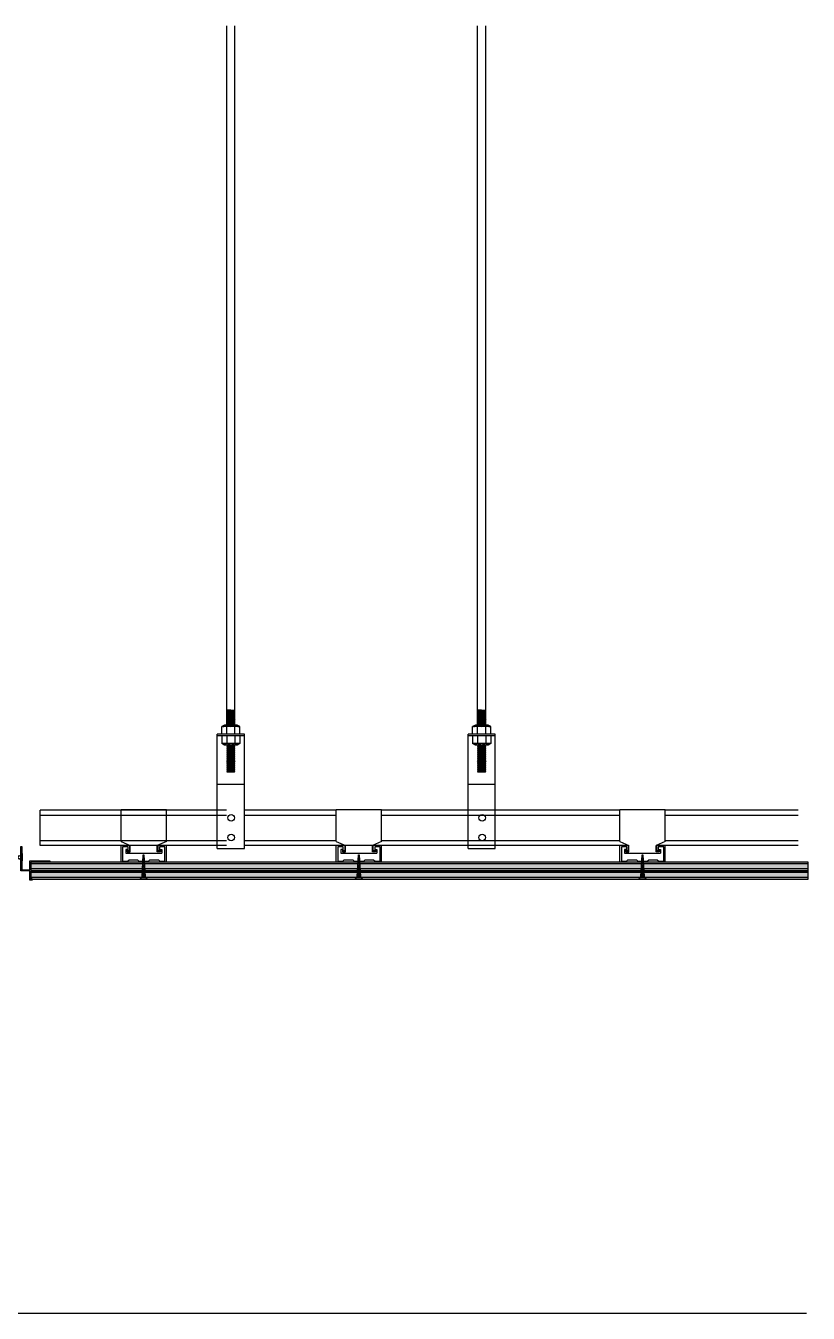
# Model space of a CAD drawing. Header units: millimetres. Extents: x -223175 to 287756, y -120611 to 352956.
# Drawn here: x 233852 to 234715, y 279592 to 281014 of the extents above; entities that cross this region are included whole.
import ezdxf

# ---------------------------------------------------------------- set-up
doc = ezdxf.new("R2010")
doc.units = ezdxf.units.MM
doc.header["$LTSCALE"] = 50
for name, color, linetype in [('DE-8', 8, 'Continuous'), ('DETAIL', 7, 'Continuous'), ('DETAIL-HAT', 252, 'Continuous'), ('f-steel', 4, 'Continuous'), ('XREF1$0$CLNG-TEES', 4, 'Continuous')]:
    doc.layers.add(name, color=color, linetype=linetype)

# ---------------------------------------------------------------- blocks, each defined once
blk = doc.blocks.new('A$C39A8373D')
at = {"layer": 'XREF1$0$CLNG-TEES', "color": 253}
for p, q in [((4.4, 11), (4.6, 8.6)), ((5.4, 8.4), (5.3, 11.2)), ((8.5, 8.4), (8.3, 11.2)), ((11.6, 8.4), (11.4, 11.2)), ((14.7, 8.4), (14.5, 11.2)), ((17.8, 8.4), (17.6, 11.2)), ((20.8, 8.4), (20.7, 11.2))]:
    blk.add_line(p, q, dxfattribs=at)
for points in [[(0, 13.8), (0, 5.8), (0.4, 5.8), (0.4, 13.8), (0, 13.8), (0.4, 13.8)], [(5.2, 11), (4.5, 11)], [(5.5, 8.6), (6.2, 8.6), (6.8, 11), (7, 8.6), (6.4, 8), (6.2, 8.6)], [(7.7, 8.6), (7, 8.6), (7.6, 11), (7.3, 11.6), (6.8, 11), (6.1, 11)], [(8.3, 11), (7.6, 11)], [(8.6, 8.6), (9.3, 8.6), (9.9, 11), (10.1, 8.6), (9.5, 8), (9.3, 8.6)], [(10.8, 8.6), (10.1, 8.6), (10.7, 11), (10.4, 11.6), (9.9, 11), (9.2, 11)], [(11.4, 11), (10.7, 11)], [(11.6, 8.6), (12.4, 8.6), (13, 11), (13.1, 8.6), (12.6, 8), (12.4, 8.6)], [(13.9, 8.6), (13.1, 8.6), (13.7, 11), (13.5, 11.6), (13, 11), (12.2, 11)], [(14.5, 11), (13.7, 11)], [(14.7, 8.6), (15.4, 8.6), (16, 11), (16.2, 8.6), (15.7, 8), (15.4, 8.6)], [(16.9, 8.6), (16.2, 8.6), (16.8, 11), (16.6, 11.6), (16, 11), (15.3, 11)], [(17.5, 11), (16.8, 11)], [(17.8, 8.6), (18.5, 8.6), (19.1, 11), (19.3, 8.6), (18.8, 8), (18.5, 8.6)], [(20, 8.6), (19.3, 8.6), (19.9, 11), (19.7, 11.6), (19.1, 11), (18.4, 11)], [(20.6, 11), (19.9, 11)], [(20.9, 8.6), (21.6, 8.6), (22.2, 11), (22.4, 8.6), (21.8, 8), (21.6, 8.6)], [(23.5, 8.6), (22.4, 8.6), (23, 11), (22.7, 11.6), (22.2, 11), (21.5, 11)]]:
    blk.add_lwpolyline(points, dxfattribs=at)
for points in [[(4.6, 8.6), (4.9, 7.8), (5.4, 8.4), (6.1, 11), (5.9, 11.8), (5.3, 11.2)], [(7.7, 8.6), (7.9, 7.8), (8.5, 8.4), (9.2, 11), (8.9, 11.8), (8.3, 11.2)], [(10.8, 8.6), (11, 7.8), (11.6, 8.4), (12.2, 11), (12, 11.8), (11.4, 11.2)], [(13.9, 8.6), (14.1, 7.8), (14.7, 8.4), (15.3, 11), (15.1, 11.8), (14.5, 11.2)], [(16.9, 8.6), (17.2, 7.8), (17.8, 8.4), (18.4, 11), (18.2, 11.8), (17.6, 11.2)], [(20, 8.6), (20.3, 7.8), (20.8, 8.4), (21.5, 11), (21.3, 11.8), (20.7, 11.2)], [(23, 11), (23.7, 11), (25, 9.8), (23.5, 8.6)]]:
    blk.add_lwpolyline(points, close=True, dxfattribs=at)
for centre, radius, start, end in [((4.4, 15.3), 4.29, 200.3404, 271.0651), ((4.4, 4.3), 4.3, 87.5769, 159.5733)]:
    blk.add_arc(centre, radius, start, end, dxfattribs=at)
blk = doc.blocks.new('A$C7B74687E')
at = {"layer": 'XREF1$0$CLNG-TEES'}
blk.add_lwpolyline([(19, -0.2), (22, -0.2), (22, 10), (32, 10), (32, 37), (30.8, 37), (30.8, 11.2), (22, 11.2), (22, 21), (0, 21), (0, 19.8), (20.8, 19.8), (20.8, 2.8), (19, -0.2)], dxfattribs=at)
blk.add_blockref('A$C39A8373D', (30.4, 15.3), dxfattribs=at)
blk = doc.blocks.new('*U2548')
at = {"layer": 'DETAIL-HAT', "ltscale": 1.5}
h = blk.add_hatch(dxfattribs=at)
h.set_pattern_fill('AR-SAND', color=8, scale=4)
h.set_pattern_definition([(37.5, (358.605, -3), (-0.25197, 7.707295), [0, -6.08, 0, -6.8, 0, -6.5]), (7.5, (358.605, -3), (7.0791, 11.28858), [0, -3.28, 0, -5.48, 0, -2.1]), (327.5, (353.685, -3), (12.45657, 0.02264), [0, -2, 0, -7.2, 0, -9.4]), (317.5, (353.685, -3), (12.0245, 3.5107), [0, -1, 0, -4.72, 0, -5.4])])
h.paths.add_polyline_path([(0, 9.5), (858.2, 9.5), (858.2, 0), (0, 0)])
at = {"color": 0}
blk.add_lwpolyline([(0, 9.5), (858.2, 9.5), (858.2, 0), (0, 0)], close=True, dxfattribs=at)
at = {"layer": 'DETAIL-HAT'}
for p, q in [((0, 7.5), (858.2, 7.5)), ((0, 2), (858.2, 2))]:
    blk.add_line(p, q, dxfattribs=at)
blk = doc.blocks.new('YTETYYYY')
at = {"layer": 'DE-8'}
for p, q in [((-1.8, 2.8), (1.8, 2.8)), ((-1.7, 2.9), (1.7, 2.9))]:
    blk.add_line(p, q, dxfattribs=at)
at = {"layer": 'DE-8', "linetype": 'Continuous'}
blk.add_lwpolyline([(-4.3, 0), (4.3, 0), (1.7, 2.8), (0.4, 26.9), (-0.4, 26.9), (-1.7, 2.8)], close=True, dxfattribs=at)
at = {"layer": 'DE-8'}
for centre, radius, start, end in [((1.6, 11.6), 4.16, 98.3874, 129.9264), ((1.6, 11.1), 4.16, 98.0046, 130.4514), ((1.6, 12.9), 4.16, 99.4364, 128.5115), ((1.6, 13.4), 5.41, 98.2925, 117.2127), ((1.6, 13.4), 4.16, 99.8202, 128.0024), ((1.6, 13.4), 7.16, 97.0532, 109.2736), ((1.6, 13.4), 5.91, 98.2925, 114.4007), ((1.6, 13.4), 7.66, 97.0532, 107.7314), ((1.6, 13.4), 9.41, 96.1386, 103.6977), ((1.6, 13.4), 8.91, 96.3018, 104.6796), ((1.6, 13.4), 11.2, 95.6826, 100.9801), ((1.6, 13.4), 10.7, 95.7976, 101.6621), ((1.6, 1.3), 4.16, 90.3693, 142.2372), ((1.6, 0.8), 4.16, 89.9874, 142.9158), ((1.6, 3), 4.16, 91.7355, 139.8976), ((1.6, 2.5), 4.16, 91.354, 140.538), ((1.6, 4.8), 4.16, 93.121, 137.647), ((1.6, 4.3), 4.16, 92.7396, 138.2554), ((1.6, 6.6), 4.16, 94.5062, 135.5005), ((1.6, 6.1), 4.16, 94.1248, 136.0821), ((1.6, 8.3), 4.16, 95.8118, 133.5593), ((1.6, 7.8), 4.16, 95.4301, 134.1192), ((1.6, 10), 4.16, 97.1388, 131.6574), ((1.6, 9.5), 4.16, 96.7566, 132.1983), ((1.6, -0.4), 4.16, 89.5054, 127.9517), ((1.6, -0.9), 4.16, 88.9012, 114.9715)]:
    blk.add_arc(centre, radius, start, end, dxfattribs=at)

msp = doc.modelspace()

# ---------------------------------------------------------------- linework, layer by layer
at = {"color": 2}
msp.add_line((232868.9175, 279592.1363), (234713.5931, 279592.1351), dxfattribs=at)
at = {"layer": 'f-steel', "color": 251}
for p, q in [((234073.544, 280241.5671), (234073.5439, 281013.7792)), ((234082.544, 280241.5671), (234082.5439, 281013.7792)), ((234350.3994, 280241.5671), (234350.3993, 281013.7792)), ((234359.3994, 280241.5671), (234359.3993, 281013.7792)), ((234074.294, 280258.0671), (234073.544, 280258.8171)), ((234073.544, 280258.8171), (234082.544, 280258.0671)), ((234073.544, 280257.3171), (234074.294, 280258.0671)), ((234074.294, 280256.5671), (234073.544, 280257.3171)), ((234073.544, 280257.3171), (234082.544, 280256.5671)), ((234073.544, 280255.8171), (234074.294, 280256.5671)), ((234074.294, 280255.0671), (234073.544, 280255.8171)), ((234073.544, 280255.8171), (234082.544, 280255.0671)), ((234073.544, 280254.3171), (234074.294, 280255.0671)), ((234074.294, 280253.5671), (234073.544, 280254.3171)), ((234073.544, 280254.3171), (234082.544, 280253.5671)), ((234073.544, 280252.8171), (234074.294, 280253.5671)), ((234074.294, 280252.0671), (234073.544, 280252.8171)), ((234073.544, 280252.8171), (234082.544, 280252.0671)), ((234073.544, 280251.3171), (234074.294, 280252.0671)), ((234074.294, 280250.5671), (234073.544, 280251.3171)), ((234073.544, 280251.3171), (234082.544, 280250.5671)), ((234073.544, 280249.8171), (234074.294, 280250.5671)), ((234074.294, 280249.0671), (234073.544, 280249.8171)), ((234073.544, 280249.8171), (234082.544, 280249.0671)), ((234073.544, 280248.3171), (234074.294, 280249.0671)), ((234074.294, 280258.0671), (234081.794, 280257.3171)), ((234074.294, 280256.5671), (234081.794, 280255.8171)), ((234074.294, 280255.0671), (234081.794, 280254.3171)), ((234074.294, 280253.5671), (234081.794, 280252.8171)), ((234074.294, 280252.0671), (234081.794, 280251.3171)), ((234074.294, 280250.5671), (234081.794, 280249.8171)), ((234074.294, 280249.0671), (234081.794, 280248.3171)), ((234081.794, 280258.8171), (234082.544, 280258.0671)), ((234082.544, 280258.0671), (234081.794, 280257.3171)), ((234081.794, 280257.3171), (234082.544, 280256.5671)), ((234082.544, 280256.5671), (234081.794, 280255.8171)), ((234081.794, 280255.8171), (234082.544, 280255.0671)), ((234082.544, 280255.0671), (234081.794, 280254.3171)), ((234081.794, 280254.3171), (234082.544, 280253.5671)), ((234082.544, 280253.5671), (234081.794, 280252.8171)), ((234081.794, 280252.8171), (234082.544, 280252.0671)), ((234082.544, 280252.0671), (234081.794, 280251.3171)), ((234081.794, 280251.3171), (234082.544, 280250.5671)), ((234082.544, 280250.5671), (234081.794, 280249.8171)), ((234081.794, 280249.8171), (234082.544, 280249.0671)), ((234082.544, 280249.0671), (234081.794, 280248.3171)), ((234351.1494, 280258.0671), (234350.3994, 280258.8171)), ((234350.3994, 280258.8171), (234359.3994, 280258.0671)), ((234350.3994, 280257.3171), (234351.1494, 280258.0671)), ((234351.1494, 280256.5671), (234350.3994, 280257.3171)), ((234350.3994, 280257.3171), (234359.3994, 280256.5671)), ((234350.3994, 280255.8171), (234351.1494, 280256.5671)), ((234351.1494, 280255.0671), (234350.3994, 280255.8171)), ((234350.3994, 280255.8171), (234359.3994, 280255.0671)), ((234350.3994, 280254.3171), (234351.1494, 280255.0671)), ((234351.1494, 280253.5671), (234350.3994, 280254.3171)), ((234350.3994, 280254.3171), (234359.3994, 280253.5671)), ((234350.3994, 280252.8171), (234351.1494, 280253.5671)), ((234351.1494, 280252.0671), (234350.3994, 280252.8171)), ((234350.3994, 280252.8171), (234359.3994, 280252.0671)), ((234350.3994, 280251.3171), (234351.1494, 280252.0671)), ((234351.1494, 280250.5671), (234350.3994, 280251.3171)), ((234350.3994, 280251.3171), (234359.3994, 280250.5671)), ((234350.3994, 280249.8171), (234351.1494, 280250.5671)), ((234351.1494, 280249.0671), (234350.3994, 280249.8171)), ((234350.3994, 280249.8171), (234359.3994, 280249.0671)), ((234350.3994, 280248.3171), (234351.1494, 280249.0671)), ((234351.1494, 280258.0671), (234358.6494, 280257.3171)), ((234351.1494, 280256.5671), (234358.6494, 280255.8171)), ((234351.1494, 280255.0671), (234358.6494, 280254.3171)), ((234351.1494, 280253.5671), (234358.6494, 280252.8171)), ((234351.1494, 280252.0671), (234358.6494, 280251.3171)), ((234351.1494, 280250.5671), (234358.6494, 280249.8171)), ((234351.1494, 280249.0671), (234358.6494, 280248.3171)), ((234358.6494, 280258.8171), (234359.3994, 280258.0671)), ((234359.3994, 280258.0671), (234358.6494, 280257.3171)), ((234358.6494, 280257.3171), (234359.3994, 280256.5671)), ((234359.3994, 280256.5671), (234358.6494, 280255.8171)), ((234358.6494, 280255.8171), (234359.3994, 280255.0671)), ((234359.3994, 280255.0671), (234358.6494, 280254.3171)), ((234358.6494, 280254.3171), (234359.3994, 280253.5671)), ((234359.3994, 280253.5671), (234358.6494, 280252.8171)), ((234358.6494, 280252.8171), (234359.3994, 280252.0671)), ((234359.3994, 280252.0671), (234358.6494, 280251.3171)), ((234358.6494, 280251.3171), (234359.3994, 280250.5671)), ((234359.3994, 280250.5671), (234358.6494, 280249.8171)), ((234358.6494, 280249.8171), (234359.3994, 280249.0671)), ((234359.3994, 280249.0671), (234358.6494, 280248.3171)), ((234071.044, 280241.5671), (234068.044, 280240.0671)), ((234088.044, 280240.0671), (234068.044, 280240.0671)), ((234068.044, 280231.5671), (234068.044, 280240.0671)), ((234085.044, 280241.5671), (234071.044, 280241.5671)), ((234074.294, 280247.5671), (234073.544, 280248.3171)), ((234073.544, 280248.3171), (234082.544, 280247.5671)), ((234073.544, 280246.8171), (234074.294, 280247.5671)), ((234074.294, 280246.0671), (234073.544, 280246.8171)), ((234073.544, 280246.8171), (234082.544, 280246.0671)), ((234073.544, 280245.3171), (234074.294, 280246.0671)), ((234074.294, 280244.5671), (234073.544, 280245.3171)), ((234073.544, 280245.3171), (234082.544, 280244.5671)), ((234073.544, 280243.8171), (234074.294, 280244.5671)), ((234074.294, 280243.0671), (234073.544, 280243.8171)), ((234073.544, 280243.8171), (234082.544, 280243.0671)), ((234073.544, 280242.3171), (234074.294, 280243.0671)), ((234074.294, 280241.5671), (234073.544, 280242.3171)), ((234073.544, 280242.3171), (234081.044, 280241.5671)), ((234073.544, 280231.5671), (234073.544, 280240.0671)), ((234074.294, 280247.5671), (234081.794, 280246.8171)), ((234074.294, 280246.0671), (234081.794, 280245.3171)), ((234074.294, 280244.5671), (234081.794, 280243.8171)), ((234074.294, 280243.0671), (234081.794, 280242.3171)), ((234081.794, 280248.3171), (234082.544, 280247.5671)), ((234082.544, 280247.5671), (234081.794, 280246.8171)), ((234081.794, 280246.8171), (234082.544, 280246.0671)), ((234082.544, 280246.0671), (234081.794, 280245.3171)), ((234081.794, 280245.3171), (234082.544, 280244.5671)), ((234082.544, 280244.5671), (234081.794, 280243.8171)), ((234081.794, 280243.8171), (234082.544, 280243.0671)), ((234082.544, 280243.0671), (234081.794, 280242.3171)), ((234081.794, 280242.3171), (234082.544, 280241.5671)), ((234082.544, 280231.5671), (234082.544, 280240.0671)), ((234088.044, 280240.0671), (234085.044, 280241.5671)), ((234088.044, 280231.5671), (234088.044, 280240.0671)), ((234347.8994, 280241.5671), (234344.8994, 280240.0671)), ((234364.8994, 280240.0671), (234344.8994, 280240.0671)), ((234344.8994, 280231.5671), (234344.8994, 280240.0671)), ((234361.8994, 280241.5671), (234347.8994, 280241.5671)), ((234351.1494, 280247.5671), (234350.3994, 280248.3171)), ((234350.3994, 280248.3171), (234359.3994, 280247.5671)), ((234350.3994, 280246.8171), (234351.1494, 280247.5671)), ((234351.1494, 280246.0671), (234350.3994, 280246.8171)), ((234350.3994, 280246.8171), (234359.3994, 280246.0671)), ((234350.3994, 280245.3171), (234351.1494, 280246.0671)), ((234351.1494, 280244.5671), (234350.3994, 280245.3171)), ((234350.3994, 280245.3171), (234359.3994, 280244.5671)), ((234350.3994, 280243.8171), (234351.1494, 280244.5671)), ((234351.1494, 280243.0671), (234350.3994, 280243.8171)), ((234350.3994, 280243.8171), (234359.3994, 280243.0671)), ((234350.3994, 280242.3171), (234351.1494, 280243.0671)), ((234351.1494, 280241.5671), (234350.3994, 280242.3171)), ((234350.3994, 280242.3171), (234357.8994, 280241.5671)), ((234350.3994, 280231.5671), (234350.3994, 280240.0671)), ((234351.1494, 280247.5671), (234358.6494, 280246.8171)), ((234351.1494, 280246.0671), (234358.6494, 280245.3171)), ((234351.1494, 280244.5671), (234358.6494, 280243.8171)), ((234351.1494, 280243.0671), (234358.6494, 280242.3171)), ((234358.6494, 280248.3171), (234359.3994, 280247.5671)), ((234359.3994, 280247.5671), (234358.6494, 280246.8171)), ((234358.6494, 280246.8171), (234359.3994, 280246.0671)), ((234359.3994, 280246.0671), (234358.6494, 280245.3171)), ((234358.6494, 280245.3171), (234359.3994, 280244.5671)), ((234359.3994, 280244.5671), (234358.6494, 280243.8171)), ((234358.6494, 280243.8171), (234359.3994, 280243.0671)), ((234359.3994, 280243.0671), (234358.6494, 280242.3171)), ((234358.6494, 280242.3171), (234359.3994, 280241.5671)), ((234359.3994, 280231.5671), (234359.3994, 280240.0671)), ((234364.8994, 280240.0671), (234361.8994, 280241.5671)), ((234364.8994, 280231.5671), (234364.8994, 280240.0671)), ((234063.044, 280105.139), (234063.044, 280231.5671)), ((234093.044, 280231.5671), (234063.044, 280231.5671)), ((234093.044, 280229.5671), (234063.044, 280229.5671)), ((234068.044, 280229.5671), (234068.044, 280221.0671)), ((234088.044, 280221.0671), (234068.044, 280221.0671)), ((234071.044, 280219.5671), (234068.044, 280221.0671)), ((234073.544, 280229.5671), (234073.544, 280221.0671)), ((234082.544, 280229.5671), (234082.544, 280221.0671)), ((234088.044, 280221.0671), (234085.044, 280219.5671)), ((234088.044, 280229.5671), (234088.044, 280221.0671)), ((234093.044, 280105.139), (234093.044, 280231.5671)), ((234339.8994, 280105.139), (234339.8994, 280231.5671)), ((234369.8994, 280231.5671), (234339.8994, 280231.5671)), ((234369.8994, 280229.5671), (234339.8994, 280229.5671)), ((234344.8994, 280229.5671), (234344.8994, 280221.0671)), ((234364.8994, 280221.0671), (234344.8994, 280221.0671)), ((234347.8994, 280219.5671), (234344.8994, 280221.0671)), ((234350.3994, 280229.5671), (234350.3994, 280221.0671)), ((234359.3994, 280229.5671), (234359.3994, 280221.0671)), ((234364.8994, 280221.0671), (234361.8994, 280219.5671)), ((234364.8994, 280229.5671), (234364.8994, 280221.0671)), ((234369.8994, 280105.139), (234369.8994, 280231.5671)), ((234063.044, 280105.139), (234063.044, 280211.9916)), ((234085.044, 280219.5671), (234071.044, 280219.5671)), ((234074.294, 280218.8171), (234073.544, 280219.5671)), ((234073.544, 280218.0671), (234074.294, 280218.8171)), ((234082.544, 280217.3171), (234073.544, 280218.0671)), ((234074.294, 280217.3171), (234073.544, 280218.0671)), ((234073.544, 280216.5671), (234074.294, 280217.3171)), ((234082.544, 280215.8171), (234073.544, 280216.5671)), ((234074.294, 280215.8171), (234073.544, 280216.5671)), ((234073.544, 280215.0671), (234074.294, 280215.8171)), ((234082.544, 280214.3171), (234073.544, 280215.0671)), ((234074.294, 280214.3171), (234073.544, 280215.0671)), ((234073.544, 280213.5671), (234074.294, 280214.3171)), ((234082.544, 280212.8171), (234073.544, 280213.5671)), ((234074.294, 280212.8171), (234073.544, 280213.5671)), ((234073.544, 280212.0671), (234074.294, 280212.8171)), ((234082.544, 280211.3171), (234073.544, 280212.0671)), ((234074.294, 280211.3171), (234073.544, 280212.0671)), ((234073.544, 280210.5671), (234074.294, 280211.3171)), ((234082.544, 280209.8171), (234073.544, 280210.5671)), ((234074.294, 280209.8171), (234073.544, 280210.5671)), ((234073.544, 280209.0671), (234074.294, 280209.8171)), ((234082.544, 280208.3171), (234073.544, 280209.0671)), ((234074.294, 280208.3171), (234073.544, 280209.0671)), ((234073.544, 280207.5671), (234074.294, 280208.3171)), ((234082.544, 280206.8171), (234073.544, 280207.5671)), ((234074.294, 280206.8171), (234073.544, 280207.5671)), ((234073.544, 280206.0671), (234074.294, 280206.8171)), ((234074.294, 280205.3171), (234073.544, 280206.0671)), ((234082.544, 280205.3171), (234073.544, 280206.0671)), ((234081.794, 280218.0671), (234074.294, 280218.8171)), ((234081.794, 280216.5671), (234074.294, 280217.3171)), ((234081.794, 280215.0671), (234074.294, 280215.8171)), ((234081.794, 280213.5671), (234074.294, 280214.3171)), ((234081.794, 280212.0671), (234074.294, 280212.8171)), ((234081.794, 280210.5671), (234074.294, 280211.3171)), ((234081.794, 280209.0671), (234074.294, 280209.8171)), ((234081.794, 280207.5671), (234074.294, 280208.3171)), ((234081.794, 280206.0671), (234074.294, 280206.8171)), ((234082.544, 280218.8171), (234075.044, 280219.5671)), ((234081.794, 280219.5671), (234082.544, 280218.8171)), ((234082.544, 280218.8171), (234081.794, 280218.0671)), ((234081.794, 280218.0671), (234082.544, 280217.3171)), ((234082.544, 280217.3171), (234081.794, 280216.5671)), ((234081.794, 280216.5671), (234082.544, 280215.8171)), ((234082.544, 280215.8171), (234081.794, 280215.0671)), ((234081.794, 280215.0671), (234082.544, 280214.3171)), ((234082.544, 280214.3171), (234081.794, 280213.5671)), ((234081.794, 280213.5671), (234082.544, 280212.8171)), ((234082.544, 280212.8171), (234081.794, 280212.0671)), ((234081.794, 280212.0671), (234082.544, 280211.3171)), ((234082.544, 280211.3171), (234081.794, 280210.5671)), ((234081.794, 280210.5671), (234082.544, 280209.8171)), ((234082.544, 280209.8171), (234081.794, 280209.0671)), ((234081.794, 280209.0671), (234082.544, 280208.3171)), ((234082.544, 280208.3171), (234081.794, 280207.5671)), ((234081.794, 280207.5671), (234082.544, 280206.8171)), ((234082.544, 280206.8171), (234081.794, 280206.0671)), ((234081.794, 280206.0671), (234082.544, 280205.3171)), ((234093.044, 280105.139), (234093.044, 280211.9916)), ((234339.8994, 280105.139), (234339.8994, 280211.9916)), ((234361.8994, 280219.5671), (234347.8994, 280219.5671)), ((234351.1494, 280218.8171), (234350.3994, 280219.5671)), ((234350.3994, 280218.0671), (234351.1494, 280218.8171)), ((234359.3994, 280217.3171), (234350.3994, 280218.0671)), ((234351.1494, 280217.3171), (234350.3994, 280218.0671)), ((234350.3994, 280216.5671), (234351.1494, 280217.3171)), ((234359.3994, 280215.8171), (234350.3994, 280216.5671)), ((234351.1494, 280215.8171), (234350.3994, 280216.5671)), ((234350.3994, 280215.0671), (234351.1494, 280215.8171)), ((234359.3994, 280214.3171), (234350.3994, 280215.0671)), ((234351.1494, 280214.3171), (234350.3994, 280215.0671)), ((234350.3994, 280213.5671), (234351.1494, 280214.3171)), ((234359.3994, 280212.8171), (234350.3994, 280213.5671)), ((234351.1494, 280212.8171), (234350.3994, 280213.5671)), ((234350.3994, 280212.0671), (234351.1494, 280212.8171)), ((234359.3994, 280211.3171), (234350.3994, 280212.0671)), ((234351.1494, 280211.3171), (234350.3994, 280212.0671)), ((234350.3994, 280210.5671), (234351.1494, 280211.3171)), ((234359.3994, 280209.8171), (234350.3994, 280210.5671)), ((234351.1494, 280209.8171), (234350.3994, 280210.5671)), ((234350.3994, 280209.0671), (234351.1494, 280209.8171)), ((234359.3994, 280208.3171), (234350.3994, 280209.0671)), ((234351.1494, 280208.3171), (234350.3994, 280209.0671)), ((234350.3994, 280207.5671), (234351.1494, 280208.3171)), ((234359.3994, 280206.8171), (234350.3994, 280207.5671)), ((234351.1494, 280206.8171), (234350.3994, 280207.5671)), ((234350.3994, 280206.0671), (234351.1494, 280206.8171)), ((234351.1494, 280205.3171), (234350.3994, 280206.0671)), ((234359.3994, 280205.3171), (234350.3994, 280206.0671)), ((234358.6494, 280218.0671), (234351.1494, 280218.8171)), ((234358.6494, 280216.5671), (234351.1494, 280217.3171)), ((234358.6494, 280215.0671), (234351.1494, 280215.8171)), ((234358.6494, 280213.5671), (234351.1494, 280214.3171)), ((234358.6494, 280212.0671), (234351.1494, 280212.8171)), ((234358.6494, 280210.5671), (234351.1494, 280211.3171)), ((234358.6494, 280209.0671), (234351.1494, 280209.8171)), ((234358.6494, 280207.5671), (234351.1494, 280208.3171)), ((234358.6494, 280206.0671), (234351.1494, 280206.8171)), ((234359.3994, 280218.8171), (234351.8994, 280219.5671)), ((234358.6494, 280219.5671), (234359.3994, 280218.8171)), ((234359.3994, 280218.8171), (234358.6494, 280218.0671)), ((234358.6494, 280218.0671), (234359.3994, 280217.3171)), ((234359.3994, 280217.3171), (234358.6494, 280216.5671)), ((234358.6494, 280216.5671), (234359.3994, 280215.8171)), ((234359.3994, 280215.8171), (234358.6494, 280215.0671)), ((234358.6494, 280215.0671), (234359.3994, 280214.3171)), ((234359.3994, 280214.3171), (234358.6494, 280213.5671)), ((234358.6494, 280213.5671), (234359.3994, 280212.8171)), ((234359.3994, 280212.8171), (234358.6494, 280212.0671)), ((234358.6494, 280212.0671), (234359.3994, 280211.3171)), ((234359.3994, 280211.3171), (234358.6494, 280210.5671)), ((234358.6494, 280210.5671), (234359.3994, 280209.8171)), ((234359.3994, 280209.8171), (234358.6494, 280209.0671)), ((234358.6494, 280209.0671), (234359.3994, 280208.3171)), ((234359.3994, 280208.3171), (234358.6494, 280207.5671)), ((234358.6494, 280207.5671), (234359.3994, 280206.8171)), ((234359.3994, 280206.8171), (234358.6494, 280206.0671)), ((234358.6494, 280206.0671), (234359.3994, 280205.3171)), ((234369.8994, 280105.139), (234369.8994, 280211.9916)), ((234073.544, 280204.5671), (234074.294, 280205.3171)), ((234082.544, 280203.8171), (234073.544, 280204.5671)), ((234074.294, 280203.8171), (234073.544, 280204.5671)), ((234073.544, 280203.0671), (234074.294, 280203.8171)), ((234082.544, 280202.3171), (234073.544, 280203.0671)), ((234074.294, 280202.3171), (234073.544, 280203.0671)), ((234073.544, 280201.5671), (234074.294, 280202.3171)), ((234082.544, 280200.8171), (234073.544, 280201.5671)), ((234074.294, 280200.8171), (234073.544, 280201.5671)), ((234073.544, 280200.0671), (234074.294, 280200.8171)), ((234082.544, 280199.3171), (234073.544, 280200.0671)), ((234074.294, 280199.3171), (234073.544, 280200.0671)), ((234073.544, 280198.5671), (234074.294, 280199.3171)), ((234082.544, 280197.8171), (234073.544, 280198.5671)), ((234074.294, 280197.8171), (234073.544, 280198.5671)), ((234073.544, 280197.0671), (234074.294, 280197.8171)), ((234082.544, 280196.3171), (234073.544, 280197.0671)), ((234074.294, 280196.3171), (234073.544, 280197.0671)), ((234073.544, 280195.5671), (234074.294, 280196.3171)), ((234082.544, 280194.8171), (234073.544, 280195.5671)), ((234074.294, 280194.8171), (234073.544, 280195.5671)), ((234073.544, 280194.0671), (234074.294, 280194.8171)), ((234082.544, 280193.3171), (234073.544, 280194.0671)), ((234074.294, 280193.3171), (234073.544, 280194.0671)), ((234073.544, 280192.5671), (234074.294, 280193.3171)), ((234082.544, 280191.8171), (234073.544, 280192.5671)), ((234074.294, 280191.8171), (234073.544, 280192.5671)), ((234081.794, 280204.5671), (234074.294, 280205.3171)), ((234081.794, 280203.0671), (234074.294, 280203.8171)), ((234081.794, 280201.5671), (234074.294, 280202.3171)), ((234081.794, 280200.0671), (234074.294, 280200.8171)), ((234081.794, 280198.5671), (234074.294, 280199.3171)), ((234081.794, 280197.0671), (234074.294, 280197.8171)), ((234081.794, 280195.5671), (234074.294, 280196.3171)), ((234081.794, 280194.0671), (234074.294, 280194.8171)), ((234081.794, 280192.5671), (234074.294, 280193.3171)), ((234082.544, 280205.3171), (234081.794, 280204.5671)), ((234081.794, 280204.5671), (234082.544, 280203.8171)), ((234082.544, 280203.8171), (234081.794, 280203.0671)), ((234081.794, 280203.0671), (234082.544, 280202.3171)), ((234082.544, 280202.3171), (234081.794, 280201.5671)), ((234081.794, 280201.5671), (234082.544, 280200.8171)), ((234082.544, 280200.8171), (234081.794, 280200.0671)), ((234081.794, 280200.0671), (234082.544, 280199.3171)), ((234082.544, 280199.3171), (234081.794, 280198.5671)), ((234081.794, 280198.5671), (234082.544, 280197.8171)), ((234082.544, 280197.8171), (234081.794, 280197.0671)), ((234081.794, 280197.0671), (234082.544, 280196.3171)), ((234082.544, 280196.3171), (234081.794, 280195.5671)), ((234081.794, 280195.5671), (234082.544, 280194.8171)), ((234082.544, 280194.8171), (234081.794, 280194.0671)), ((234081.794, 280194.0671), (234082.544, 280193.3171)), ((234082.544, 280193.3171), (234081.794, 280192.5671)), ((234081.794, 280192.5671), (234082.544, 280191.8171)), ((234350.3994, 280204.5671), (234351.1494, 280205.3171)), ((234359.3994, 280203.8171), (234350.3994, 280204.5671)), ((234351.1494, 280203.8171), (234350.3994, 280204.5671)), ((234350.3994, 280203.0671), (234351.1494, 280203.8171)), ((234359.3994, 280202.3171), (234350.3994, 280203.0671)), ((234351.1494, 280202.3171), (234350.3994, 280203.0671)), ((234350.3994, 280201.5671), (234351.1494, 280202.3171)), ((234359.3994, 280200.8171), (234350.3994, 280201.5671)), ((234351.1494, 280200.8171), (234350.3994, 280201.5671)), ((234350.3994, 280200.0671), (234351.1494, 280200.8171)), ((234359.3994, 280199.3171), (234350.3994, 280200.0671)), ((234351.1494, 280199.3171), (234350.3994, 280200.0671)), ((234350.3994, 280198.5671), (234351.1494, 280199.3171)), ((234359.3994, 280197.8171), (234350.3994, 280198.5671)), ((234351.1494, 280197.8171), (234350.3994, 280198.5671)), ((234350.3994, 280197.0671), (234351.1494, 280197.8171)), ((234359.3994, 280196.3171), (234350.3994, 280197.0671)), ((234351.1494, 280196.3171), (234350.3994, 280197.0671)), ((234350.3994, 280195.5671), (234351.1494, 280196.3171)), ((234359.3994, 280194.8171), (234350.3994, 280195.5671)), ((234351.1494, 280194.8171), (234350.3994, 280195.5671)), ((234350.3994, 280194.0671), (234351.1494, 280194.8171)), ((234359.3994, 280193.3171), (234350.3994, 280194.0671)), ((234351.1494, 280193.3171), (234350.3994, 280194.0671)), ((234350.3994, 280192.5671), (234351.1494, 280193.3171)), ((234359.3994, 280191.8171), (234350.3994, 280192.5671)), ((234351.1494, 280191.8171), (234350.3994, 280192.5671)), ((234358.6494, 280204.5671), (234351.1494, 280205.3171)), ((234358.6494, 280203.0671), (234351.1494, 280203.8171)), ((234358.6494, 280201.5671), (234351.1494, 280202.3171)), ((234358.6494, 280200.0671), (234351.1494, 280200.8171)), ((234358.6494, 280198.5671), (234351.1494, 280199.3171)), ((234358.6494, 280197.0671), (234351.1494, 280197.8171)), ((234358.6494, 280195.5671), (234351.1494, 280196.3171)), ((234358.6494, 280194.0671), (234351.1494, 280194.8171)), ((234358.6494, 280192.5671), (234351.1494, 280193.3171)), ((234359.3994, 280205.3171), (234358.6494, 280204.5671)), ((234358.6494, 280204.5671), (234359.3994, 280203.8171)), ((234359.3994, 280203.8171), (234358.6494, 280203.0671)), ((234358.6494, 280203.0671), (234359.3994, 280202.3171)), ((234359.3994, 280202.3171), (234358.6494, 280201.5671)), ((234358.6494, 280201.5671), (234359.3994, 280200.8171)), ((234359.3994, 280200.8171), (234358.6494, 280200.0671)), ((234358.6494, 280200.0671), (234359.3994, 280199.3171)), ((234359.3994, 280199.3171), (234358.6494, 280198.5671)), ((234358.6494, 280198.5671), (234359.3994, 280197.8171)), ((234359.3994, 280197.8171), (234358.6494, 280197.0671)), ((234358.6494, 280197.0671), (234359.3994, 280196.3171)), ((234359.3994, 280196.3171), (234358.6494, 280195.5671)), ((234358.6494, 280195.5671), (234359.3994, 280194.8171)), ((234359.3994, 280194.8171), (234358.6494, 280194.0671)), ((234358.6494, 280194.0671), (234359.3994, 280193.3171)), ((234359.3994, 280193.3171), (234358.6494, 280192.5671)), ((234358.6494, 280192.5671), (234359.3994, 280191.8171)), ((234073.544, 280191.0671), (234074.294, 280191.8171)), ((234082.544, 280190.3171), (234073.544, 280191.0671)), ((234074.294, 280190.3171), (234073.544, 280191.0671)), ((234073.544, 280189.5671), (234074.294, 280190.3171)), ((234081.794, 280189.5671), (234073.544, 280189.5671)), ((234081.794, 280191.0671), (234074.294, 280191.8171)), ((234081.794, 280189.5671), (234074.294, 280190.3171)), ((234082.544, 280191.8171), (234081.794, 280191.0671)), ((234081.794, 280191.0671), (234082.544, 280190.3171)), ((234082.544, 280190.3171), (234081.794, 280189.5671)), ((234350.3994, 280191.0671), (234351.1494, 280191.8171)), ((234359.3994, 280190.3171), (234350.3994, 280191.0671)), ((234351.1494, 280190.3171), (234350.3994, 280191.0671)), ((234350.3994, 280189.5671), (234351.1494, 280190.3171)), ((234358.6494, 280189.5671), (234350.3994, 280189.5671)), ((234358.6494, 280191.0671), (234351.1494, 280191.8171)), ((234358.6494, 280189.5671), (234351.1494, 280190.3171)), ((234359.3994, 280191.8171), (234358.6494, 280191.0671)), ((234358.6494, 280191.0671), (234359.3994, 280190.3171)), ((234359.3994, 280190.3171), (234358.6494, 280189.5671)), ((234093.044, 280176.0638), (234063.044, 280176.0638)), ((234093.044, 280176.0638), (234063.044, 280176.0638)), ((234369.8994, 280176.0638), (234339.8994, 280176.0638)), ((234369.8994, 280176.0638), (234339.8994, 280176.0638)), ((234073.044, 280147.7133), (233867.4697, 280147.7133)), ((234073.044, 280141.7133), (233867.4697, 280141.7133)), ((233956.8433, 280148.3133), (234006.8433, 280148.3133)), ((233956.8433, 280112.9633), (233956.8433, 280148.3133)), ((234006.8433, 280112.9633), (234006.8433, 280148.3133)), ((234194.4454, 280147.7133), (234093.044, 280147.7133)), ((234194.4454, 280141.7133), (234093.044, 280141.7133)), ((234194.4454, 280148.3133), (234244.4454, 280148.3133)), ((234194.4454, 280112.9633), (234194.4454, 280148.3133)), ((234244.4454, 280112.9633), (234244.4454, 280148.3133)), ((234507.5329, 280147.7133), (234244.4454, 280147.7133)), ((234507.5329, 280141.7133), (234244.4454, 280141.7133)), ((234507.5329, 280148.3133), (234557.5329, 280148.3133)), ((234507.5329, 280112.9633), (234507.5329, 280148.3133)), ((234557.5329, 280112.9633), (234557.5329, 280148.3133)), ((234704.2674, 280147.7133), (234557.5329, 280147.7133)), ((234704.2674, 280141.7133), (234557.5329, 280141.7133)), ((234073.044, 280113.7133), (233867.4697, 280113.7133)), ((234073.044, 280108.7133), (233867.4697, 280108.7133)), ((233956.8433, 280112.9633), (233966.8433, 280108.7133)), ((233956.8433, 280090.3133), (233956.8433, 280108.7133)), ((233966.8433, 280101.7133), (233966.8433, 280108.7133)), ((234006.8433, 280112.9633), (233996.8433, 280108.7133)), ((233996.8433, 280101.7133), (233996.8433, 280108.7133)), ((234006.8433, 280090.3133), (234006.8433, 280108.7133)), ((234194.4454, 280113.7133), (234093.044, 280113.7133)), ((234516.7829, 280108.7133), (234093.044, 280108.7133)), ((234194.4454, 280112.9633), (234204.4454, 280108.7133)), ((234194.4454, 280090.3133), (234194.4454, 280108.7133)), ((234204.4454, 280101.7133), (234204.4454, 280108.7133)), ((234244.4454, 280112.9633), (234234.4454, 280108.7133)), ((234234.4454, 280101.7133), (234234.4454, 280108.7133)), ((234507.5329, 280113.7133), (234244.4454, 280113.7133)), ((234244.4454, 280090.3133), (234244.4454, 280108.7133)), ((234507.5329, 280112.9633), (234517.5329, 280108.7133)), ((234507.5329, 280090.3133), (234507.5329, 280108.7133)), ((234517.5329, 280101.7133), (234517.5329, 280108.7133)), ((234557.5329, 280112.9633), (234547.5329, 280108.7133)), ((234547.5329, 280101.7133), (234547.5329, 280108.7133)), ((234704.2674, 280108.7133), (234548.2829, 280108.7133)), ((234704.2674, 280113.7133), (234557.5329, 280113.7133)), ((234557.5329, 280090.3133), (234557.5329, 280108.7133)), ((233961.9933, 280104.3133), (233961.9933, 280100.2133)), ((233963.4933, 280104.3133), (233961.9933, 280104.3133)), ((233961.9933, 280100.2133), (234001.6933, 280100.2133)), ((233963.4933, 280104.3133), (233963.4933, 280101.7133)), ((233963.4933, 280101.7133), (233966.8433, 280101.7133)), ((234000.1933, 280101.7133), (233996.8433, 280101.7133)), ((234000.1933, 280104.3133), (234000.1933, 280101.7133)), ((234000.1933, 280104.3133), (234001.6933, 280104.3133)), ((234001.6933, 280104.3133), (234001.6933, 280100.2133)), ((234063.044, 280105.139), (234093.044, 280105.139)), ((234199.5954, 280104.3133), (234199.5954, 280100.2133)), ((234201.0954, 280104.3133), (234199.5954, 280104.3133)), ((234199.5954, 280100.2133), (234239.2954, 280100.2133)), ((234201.0954, 280104.3133), (234201.0954, 280101.7133)), ((234201.0954, 280101.7133), (234204.4454, 280101.7133)), ((234237.7954, 280101.7133), (234234.4454, 280101.7133)), ((234237.7954, 280104.3133), (234237.7954, 280101.7133)), ((234237.7954, 280104.3133), (234239.2954, 280104.3133)), ((234239.2954, 280104.3133), (234239.2954, 280100.2133)), ((234339.8994, 280105.139), (234369.8994, 280105.139)), ((234512.6829, 280104.3133), (234512.6829, 280100.2133)), ((234514.1829, 280104.3133), (234512.6829, 280104.3133)), ((234512.6829, 280100.2133), (234552.3829, 280100.2133)), ((234514.1829, 280104.3133), (234514.1829, 280101.7133)), ((234514.1829, 280101.7133), (234517.5329, 280101.7133)), ((234550.8829, 280101.7133), (234547.5329, 280101.7133)), ((234550.8829, 280104.3133), (234550.8829, 280101.7133)), ((234550.8829, 280104.3133), (234552.3829, 280104.3133)), ((234552.3829, 280104.3133), (234552.3829, 280100.2133))]:
    msp.add_line(p, q, dxfattribs=at)
for points in [[(233867.4697, 280108.7133), (233867.4697, 280147.7133)], [(233966.0933, 280108.7133), (233966.0933, 280102.7133), (233964.4933, 280102.7133), (233964.4933, 280107.1133), (233958.4433, 280107.1133), (233958.4433, 280091.3133), (233964.0806, 280091.3133), (233965.6806, 280092.9133), (233975.0061, 280092.9133), (233976.6061, 280091.3133), (233987.0806, 280091.3133), (233988.6806, 280092.9133), (233998.0061, 280092.9133), (233999.6061, 280091.3133), (234005.2433, 280091.3133), (234005.2433, 280107.1133), (233999.1933, 280107.1133), (233999.1933, 280102.7133), (233997.5933, 280102.7133), (233997.5933, 280108.7133)], [(234203.6954, 280108.7133), (234203.6954, 280102.7133), (234202.0954, 280102.7133), (234202.0954, 280107.1133), (234196.0454, 280107.1133), (234196.0454, 280091.3133), (234201.6827, 280091.3133), (234203.2827, 280092.9133), (234212.6081, 280092.9133), (234214.2081, 280091.3133), (234224.6827, 280091.3133), (234226.2827, 280092.9133), (234235.6081, 280092.9133), (234237.2081, 280091.3133), (234242.8454, 280091.3133), (234242.8454, 280107.1133), (234236.7954, 280107.1133), (234236.7954, 280102.7133), (234235.1954, 280102.7133), (234235.1954, 280108.7133)], [(234516.7829, 280108.7133), (234516.7829, 280102.7133), (234515.1829, 280102.7133), (234515.1829, 280107.1133), (234509.1329, 280107.1133), (234509.1329, 280091.3133), (234514.7702, 280091.3133), (234516.3702, 280092.9133), (234525.6957, 280092.9133), (234527.2957, 280091.3133), (234537.7702, 280091.3133), (234539.3702, 280092.9133), (234548.6957, 280092.9133), (234550.2957, 280091.3133), (234555.9329, 280091.3133), (234555.9329, 280107.1133), (234549.8829, 280107.1133), (234549.8829, 280102.7133), (234548.2829, 280102.7133), (234548.2829, 280108.7133)], [(234006.8433, 280090.3133), (233956.8433, 280090.3133)], [(234244.4454, 280090.3133), (234194.4454, 280090.3133), (234194.4454, 280090.3133)], [(234557.5329, 280090.3133), (234507.5329, 280090.3133), (234507.5329, 280090.3133)]]:
    msp.add_lwpolyline(points, dxfattribs=at)
for centre in [(234078.4714, 280139.0729), (234355.3268, 280139.0729), (234078.4714, 280117.3603), (234355.3268, 280117.3603)]:
    msp.add_circle(centre, 3.6522, dxfattribs=at)
for centre, start, end in [((234069.044, 280247.5671), 270, 306.8698976), ((234078.044, 280247.5671), 233.1301024, 306.8698976), ((234087.044, 280247.5671), 233.1301024, 270), ((234345.8994, 280247.5671), 270, 306.8698976), ((234354.8994, 280247.5671), 233.1301024, 306.8698976), ((234363.8994, 280247.5671), 233.1301024, 270), ((234069.044, 280213.5671), 53.1301024, 90), ((234078.044, 280213.5671), 53.1301024, 126.8698976), ((234087.044, 280213.5671), 90, 126.8698976), ((234345.8994, 280213.5671), 53.1301024, 90), ((234354.8994, 280213.5671), 53.1301024, 126.8698976), ((234363.8994, 280213.5671), 90, 126.8698976)]:
    msp.add_arc(centre, 7.5, start, end, dxfattribs=at)

# ---------------------------------------------------------------- block references
at = {"color": 0, "xscale": -1}
for p in [(233981.7147, 280071.3133), (234219.3167, 280071.3133), (234532.4043, 280071.3133)]:
    msp.add_blockref('YTETYYYY', p, dxfattribs=at)
at = {"layer": 'DETAIL', "color": 6, "xscale": -1}
for p in [(234715.4078, 280080.8133), (234715.4078, 280071.3133)]:
    msp.add_blockref('*U2548', p, dxfattribs=at)
at = {"layer": 'XREF1$0$CLNG-TEES', "xscale": -1}
msp.add_blockref('A$C7B74687E', (233877.9959, 280070.5133), dxfattribs=at)

doc.saveas('drawing.dxf')
